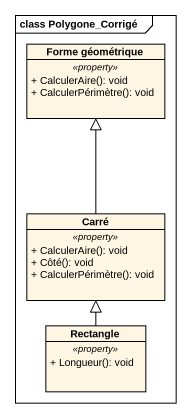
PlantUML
@startuml
mainframe class Polygone_Corrigé
hide circle
hide empty members
skinparam classAttributeIconSize 0
class "Forme géométrique" as Forme_géométrique {
  .. <<property>> ..
  + CalculerAire(): void
  + CalculerPérimètre(): void
}
class Carré {
  .. <<property>> ..
  + CalculerAire(): void
  + Côté(): void
  + CalculerPérimètre(): void
}
class "Rectangle" as Rectangle_ {
  .. <<property>> ..
  + Longueur(): void
}
Carré -up-|> Forme_géométrique
Rectangle_ -up-|> Carré
@enduml
